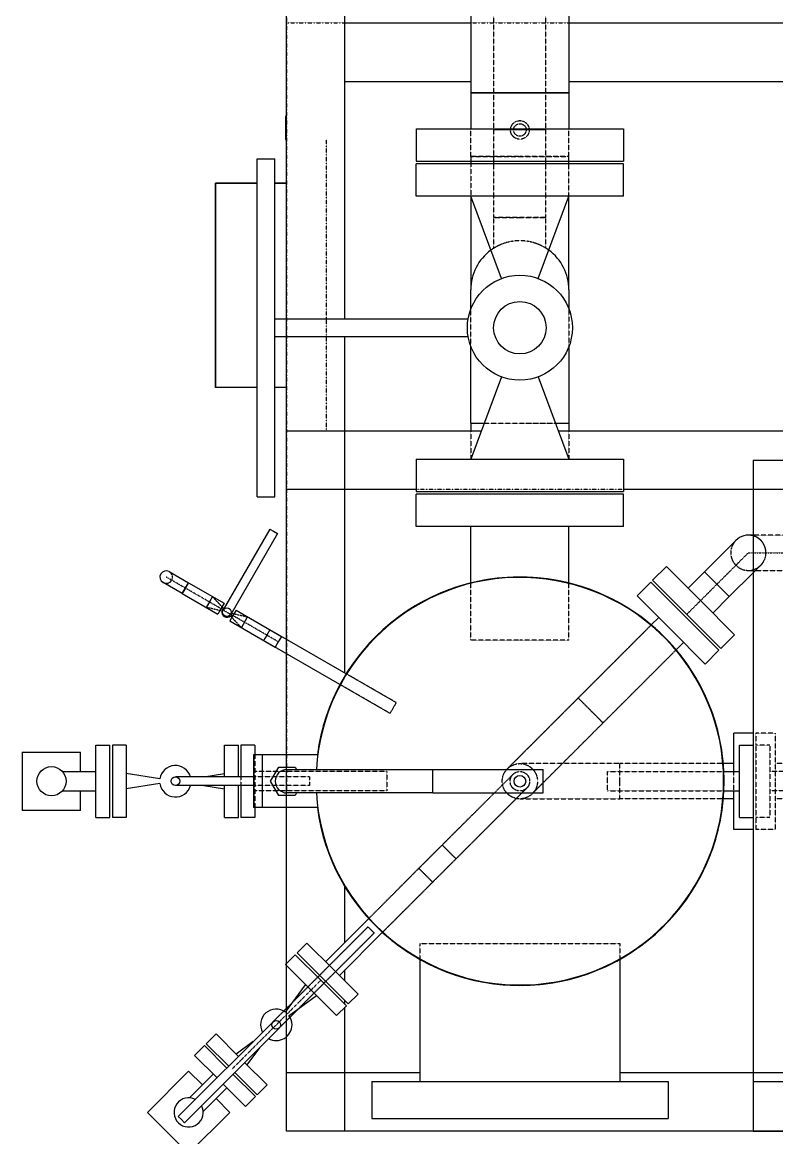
# Model space of a CAD drawing. Header units: millimetres. Extents: x -10011772 to -8149599, y 2847708 to 3434448.
# Drawn here: x -9501730 to -9499144, y 3183541 to 3187365 of the extents above; entities that cross this region are included whole.
import ezdxf

# ---------------------------------------------------------------- set-up
doc = ezdxf.new("R2010")
doc.units = ezdxf.units.MM
for name, pattern in [('DASHDOT2', [0.5, 0.25, -0.125, 0, -0.125]), ('DIVIDE2', [0.625, 0.25, -0.125, 0, -0.125, 0, -0.125]), ('HIDDEN2', [0.1875, 0.125, -0.0625])]:
    doc.linetypes.add(name, pattern=pattern)
doc.layers.add('总平面底图', color=9, linetype='Continuous')

# ---------------------------------------------------------------- blocks, each defined once
blk = doc.blocks.new('总平面底图 爆炸危险区 LOCATION I')
at = {"layer": '总平面底图', "linetype": 'Continuous'}
for p, q in [((224314.8, 129157.7), (224314.8, 131857.7)), ((224314.9, 129450.1), (224314.9, 131857.7)), ((224415, 129450.1), (224415, 131857.7)), ((224630.7, 130407.7), (224630.7, 129837.8)), ((224799, 130407.7), (224799, 129837.8)), ((224415, 129957.5), (224630.7, 129957.5)), ((224799, 129957.5), (225756.9, 129957.5)), ((224415, 129857.4), (224630.7, 129857.4)), ((224799, 129857.4), (225756.9, 129857.4)), ((224630.7, 129837.8), (224714.9, 129837.8)), ((224630.7, 129837.8), (224630.7, 129776)), ((224714.9, 129837.8), (224630.7, 129837.8)), ((224714.9, 129837.8), (224799, 129837.8)), ((224799, 129837.8), (224714.9, 129837.8)), ((224799, 129837.8), (224799, 129776)), ((224314.9, 129797.9), (224313.4, 129797.9)), ((224313.4, 129797.9), (224313.4, 129757.8)), ((224537.1, 129776), (224714.9, 129776)), ((224537.1, 129776), (224537.1, 129720.5)), ((224759.3, 129774.1), (224670.4, 129774.1)), ((224714.9, 129776), (224892.7, 129776)), ((224892.7, 129776), (224892.7, 129720.5)), ((224313.4, 129757.8), (224314.9, 129757.8)), ((224264.9, 129435.1), (224264.9, 129724.6)), ((224264.9, 129724.6), (224294.9, 129724.6)), ((224294.9, 129435.1), (224294.9, 129724.6)), ((224537.1, 129720.5), (224714.9, 129720.5)), ((224714.9, 129716), (224537.1, 129716)), ((224537.1, 129660.5), (224537.1, 129716)), ((224630.7, 129720.5), (224630.7, 129716)), ((224670.4, 129716), (224670.4, 129720.5)), ((224714.9, 129720.5), (224892.7, 129720.5)), ((224892.7, 129716), (224714.9, 129716)), ((224759.3, 129716), (224759.3, 129720.5)), ((224799, 129716), (224799, 129720.5)), ((224892.7, 129660.5), (224892.7, 129716)), ((224193.4, 129682.8), (224264.9, 129682.8)), ((224264.9, 129682.8), (224193.4, 129682.8)), ((224193.4, 129332.8), (224193.4, 129682.8)), ((224193.4, 129682.8), (224193.4, 129332.8)), ((224294.9, 129682.8), (224314.9, 129682.8)), ((224314.9, 129682.8), (224294.9, 129682.8)), ((224714.9, 129660.5), (224537.1, 129660.5)), ((224630.7, 129660.5), (224630.7, 129500.1)), ((224714.9, 129660.4), (224630.7, 129660.4)), ((224683.4, 129519.4), (224630.7, 129660.4)), ((224670.4, 129660.4), (224670.4, 129660.5)), ((224892.7, 129660.5), (224714.9, 129660.5)), ((224799, 129660.4), (224714.9, 129660.4)), ((224746.4, 129519.4), (224799, 129660.4)), ((224759.3, 129660.4), (224759.3, 129660.5)), ((224799, 129500.1), (224799, 129660.5)), ((224630.7, 129467), (224630.7, 129500.1)), ((224799, 129500.1), (224799, 129467)), ((224294.9, 129450.1), (224626.1, 129450.1)), ((224264.9, 129145.5), (224264.9, 129435.1)), ((224294.9, 129145.5), (224294.9, 129435.1)), ((224294.9, 129420.1), (224626.1, 129420.1)), ((224314.9, 129157.7), (224314.9, 129420.1)), ((224415, 129157.7), (224415, 129420.1)), ((224630.7, 129271.5), (224630.7, 129403.1)), ((224799, 129403.1), (224799, 129271.5)), ((224683.4, 129350.8), (224630.7, 129209.7)), ((224746.4, 129350.8), (224799, 129209.7)), ((224264.9, 129332.8), (224193.4, 129332.8)), ((224264.9, 129332.8), (224193.4, 129332.8)), ((224314.9, 129332.8), (224294.9, 129332.8)), ((224314.9, 129332.8), (224294.9, 129332.8)), ((224630.7, 129271.5), (224653.8, 129271.5)), ((224630.7, 129271.5), (224653.8, 129271.5)), ((224630.7, 129271.5), (224630.7, 129257.8)), ((224775.9, 129271.5), (224799, 129271.5)), ((224775.9, 129271.5), (224799, 129271.5)), ((224799, 129271.5), (224799, 129257.8)), ((224648.7, 129257.8), (224314.8, 129257.8)), ((225215, 129257.8), (224781.1, 129257.8)), ((224537.1, 129209.7), (224714.9, 129209.7)), ((224537.1, 129209.7), (224537.1, 129154.2)), ((224630.7, 129209.7), (224799, 129209.7)), ((224714.9, 129209.7), (224892.7, 129209.7)), ((224892.7, 129209.7), (224892.7, 129154.2)), ((225114.9, 129207.8), (225215, 129207.8)), ((225114.9, 129207.8), (225114.9, 128057.7)), ((224537.1, 129157.7), (224314.8, 129157.7)), ((224314.9, 128901), (224314.9, 129157.7)), ((224415, 129157.7), (224314.9, 129157.7)), ((224415, 128843.2), (224415, 129157.7)), ((225215, 129157.7), (224892.7, 129157.7)), ((224264.9, 129145.5), (224294.9, 129145.5)), ((224537.1, 129154.2), (224714.9, 129154.2)), ((224714.9, 129149.7), (224537.1, 129149.7)), ((224537.1, 129094.2), (224537.1, 129149.7)), ((224714.9, 129149.7), (224537.1, 129149.7)), ((224537.1, 129094.2), (224537.1, 129149.7)), ((224714.9, 129154.2), (224892.7, 129154.2)), ((224892.7, 129149.7), (224714.9, 129149.7)), ((224892.7, 129149.7), (224714.9, 129149.7)), ((224892.7, 129094.2), (224892.7, 129149.7)), ((224892.7, 129094.2), (224892.7, 129149.7)), ((224286.3, 129089.9), (224206.3, 128951.3)), ((224299.3, 129082.4), (224219.3, 128943.8)), ((224286.3, 129089.9), (224292.8, 129086.1)), ((224292.8, 129086.1), (224299.3, 129082.4)), ((224714.9, 129094.2), (224537.1, 129094.2)), ((224714.9, 129094.2), (224537.1, 129094.2)), ((224630.7, 128997.4), (224630.7, 129094.2)), ((224630.7, 128997.4), (224630.7, 129094.2)), ((224892.7, 129094.2), (224714.9, 129094.2)), ((224892.7, 129094.2), (224714.9, 129094.2)), ((224799, 128997.4), (224799, 129094.2)), ((224799, 128997.4), (224799, 129094.2)), ((225114.9, 129079.5), (225106.5, 129079.5)), ((225031.3, 129016.8), (225085.1, 129070.6)), ((224966.1, 129025.6), (224942.5, 129002.1)), ((224966.1, 129025.6), (225024.4, 128967.3)), ((224114, 129017), (224147, 128997.9)), ((224942.5, 129002.1), (225000.9, 128943.7)), ((225031.3, 129016.8), (225003.1, 128988.6)), ((225031.3, 129016.8), (225052.6, 128995.4)), ((225031.3, 129016.8), (225073.9, 128974.1)), ((225114.9, 129015.1), (225073.9, 128974.1)), ((224136.3, 128979.4), (224103.3, 128998.5)), ((224136.3, 128979.4), (224147, 128997.9)), ((224141.7, 128988.7), (224136.3, 128979.4)), ((224147, 128997.9), (224141.7, 128988.7)), ((224147, 128997.9), (224207.9, 128962.7)), ((224939.3, 128998.9), (224915.8, 128975.4)), ((224939.3, 128998.9), (224915.8, 128975.4)), ((224997.7, 128940.6), (224939.3, 128998.9)), ((224997.7, 128940.6), (224939.3, 128998.9)), ((225052.6, 128995.4), (225073.9, 128974.1)), ((224136.3, 128979.4), (224197.3, 128944.2)), ((224182.7, 128965), (224177.4, 128955.7)), ((224188, 128974.2), (224182.7, 128965)), ((224974.1, 128917), (224915.8, 128975.4)), ((224974.1, 128917), (224915.8, 128975.4)), ((225024.4, 128967.3), (225082.8, 128908.9)), ((225073.9, 128974.1), (225045.8, 128945.9)), ((224202.6, 128953.5), (224197.3, 128944.2)), ((224204.3, 128949.5), (224200.8, 128950.3)), ((224207.9, 128962.7), (224202.6, 128953.5)), ((224206.9, 128953.9), (224204.4, 128956.6)), ((224221.3, 128945.6), (224224.8, 128944.8)), ((224228.4, 128950.9), (224223, 128941.7)), ((224228.4, 128950.9), (224306.3, 128906)), ((224223, 128941.7), (224217.7, 128932.4)), ((224217.7, 128932.4), (224295.6, 128887.5)), ((224218.8, 128941.2), (224221.2, 128938.5)), ((224237.6, 128920.9), (224248.3, 128939.4)), ((224952.8, 128938.3), (224940.1, 128925.6)), ((224952.8, 128938.3), (224940.1, 128925.6)), ((225056.1, 128882.2), (224997.7, 128940.6)), ((225056.1, 128882.2), (224997.7, 128940.6)), ((225000.9, 128943.7), (225059.2, 128885.3)), ((224281, 128908.2), (224275.7, 128899)), ((224281, 128908.2), (224275.7, 128899)), ((224286.3, 128917.4), (224281, 128908.2)), ((224286.3, 128917.4), (224281, 128908.2)), ((224417.2, 128841.9), (224286.3, 128917.4)), ((224417.2, 128841.9), (224286.3, 128917.4)), ((224306.3, 128906), (224300.9, 128896.7)), ((225032.5, 128858.6), (224974.1, 128917)), ((225032.5, 128858.6), (224974.1, 128917)), ((225082.8, 128908.9), (225059.2, 128885.3)), ((224406.6, 128823.4), (224275.7, 128899)), ((224406.6, 128823.4), (224275.7, 128899)), ((224300.9, 128896.7), (224295.6, 128887.5)), ((224995.5, 128895.7), (224982.8, 128883)), ((224995.5, 128895.7), (224982.8, 128883)), ((224314.9, 128702.7), (224314.9, 128876.3)), ((225056.1, 128882.2), (225032.5, 128858.6)), ((225056.1, 128882.2), (225032.5, 128858.6)), ((225081.5, 128674.4), (225081.5, 128740.3)), ((225114.9, 128740.3), (225081.5, 128740.3)), ((225081.5, 128674.4), (225081.5, 128740.3)), ((225114.9, 128740.3), (225081.5, 128740.3)), ((223988.3, 128657.7), (223988.3, 128719.6)), ((223988.3, 128719.6), (224012.1, 128719.6)), ((224012.1, 128657.7), (224012.1, 128719.6)), ((224016.5, 128719.6), (224016.5, 128657.7)), ((224040.3, 128719.6), (224016.5, 128719.6)), ((224040.3, 128719.6), (224040.3, 128657.7)), ((224208.6, 128665.2), (224208.6, 128719.6)), ((224208.6, 128719.6), (224232.4, 128719.6)), ((224232.4, 128665.2), (224232.4, 128719.6)), ((224236.9, 128719.6), (224236.9, 128665.2)), ((224260.7, 128719.6), (224236.9, 128719.6)), ((224236.9, 128719.6), (224236.9, 128665.2)), ((224260.7, 128719.6), (224236.9, 128719.6)), ((224260.7, 128719.6), (224260.7, 128702.7)), ((224260.7, 128719.6), (224260.7, 128702.7)), ((225091.1, 128657.7), (225091.1, 128719.6)), ((225091.1, 128719.6), (225114.9, 128719.6)), ((225091.1, 128657.7), (225091.1, 128719.6)), ((225091.1, 128719.6), (225114.9, 128719.6)), ((223862.1, 128707.7), (223862.1, 128607.7)), ((223862.1, 128707.7), (223962.1, 128707.7)), ((223962.1, 128674.4), (223962.1, 128707.7)), ((224258.5, 128702.7), (224258.5, 128612.7)), ((224368.5, 128702.7), (224258.5, 128702.7)), ((224273.5, 128702.7), (224258.5, 128702.7)), ((224273.5, 128612.7), (224273.5, 128702.7)), ((224287.6, 128657.7), (224301.6, 128682)), ((224301.6, 128682), (224329.6, 128682)), ((224315.6, 128677.7), (224565.6, 128677.7)), ((224329.6, 128682), (224332.1, 128677.7)), ((224565.6, 128657.7), (224565.6, 128677.7)), ((224565.6, 128677.7), (224754.9, 128677.7)), ((224754.9, 128657.7), (224754.9, 128677.7)), ((225081.5, 128687.9), (225063.6, 128687.9)), ((225081.5, 128687.9), (225063.6, 128687.9)), ((223930.7, 128674.4), (223988.3, 128674.4)), ((223988.3, 128595.8), (223988.3, 128657.7)), ((224012.1, 128595.8), (224012.1, 128657.7)), ((224016.5, 128657.7), (224016.5, 128595.8)), ((224097.8, 128661.8), (224040.3, 128670.7)), ((224040.3, 128657.7), (224040.3, 128595.8)), ((224258.5, 128665.2), (224124.5, 128665.2)), ((224173, 128665.2), (224208.6, 128670.7)), ((224301.6, 128633.5), (224287.6, 128657.7)), ((224565.6, 128637.7), (224565.6, 128657.7)), ((224754.9, 128637.7), (224754.9, 128657.7)), ((225064.5, 128674.4), (225091.1, 128674.4)), ((225064.5, 128674.4), (225091.1, 128674.4)), ((225091.1, 128595.8), (225091.1, 128657.7)), ((225091.1, 128595.8), (225091.1, 128657.7)), ((223930.7, 128641), (223988.3, 128641)), ((223962.1, 128607.7), (223962.1, 128641)), ((224097.8, 128653.6), (224040.3, 128644.7)), ((224258.5, 128650.2), (224124.5, 128650.2)), ((224173, 128650.2), (224208.6, 128644.7)), ((224208.6, 128595.8), (224208.6, 128650.2)), ((224232.4, 128595.8), (224232.4, 128650.2)), ((224236.9, 128650.2), (224236.9, 128595.8)), ((224236.9, 128650.2), (224236.9, 128595.8)), ((225064.5, 128641), (225091.1, 128641)), ((225064.5, 128641), (225091.1, 128641)), ((225081.5, 128575.2), (225081.5, 128641)), ((225081.5, 128575.2), (225081.5, 128641)), ((224329.6, 128633.5), (224301.6, 128633.5)), ((224565.6, 128637.7), (224315.6, 128637.7)), ((224332.1, 128637.7), (224329.6, 128633.5)), ((224565.6, 128637.7), (224754.9, 128637.7)), ((225081.5, 128627.6), (225063.6, 128627.6)), ((225081.5, 128627.6), (225063.6, 128627.6)), ((223962.1, 128607.7), (223862.1, 128607.7)), ((224273.5, 128612.7), (224258.5, 128612.7)), ((224368.5, 128612.7), (224258.5, 128612.7)), ((224260.7, 128612.7), (224260.7, 128595.8)), ((224260.7, 128612.7), (224260.7, 128595.8)), ((224314.9, 128345.3), (224314.9, 128612.7)), ((223988.3, 128595.8), (224012.1, 128595.8)), ((224040.3, 128595.8), (224016.5, 128595.8)), ((224208.6, 128595.8), (224232.4, 128595.8)), ((224260.7, 128595.8), (224236.9, 128595.8)), ((224260.7, 128595.8), (224236.9, 128595.8)), ((225091.1, 128595.8), (225114.9, 128595.8)), ((225091.1, 128595.8), (225114.9, 128595.8)), ((225114.9, 128575.2), (225081.5, 128575.2)), ((225114.9, 128575.2), (225081.5, 128575.2)), ((224415, 128381.4), (224415, 128477.3)), ((224455.9, 128422.3), (224381.9, 128348.4)), ((224455.9, 128422.3), (224381.9, 128348.4)), ((224479.5, 128398.7), (224405.5, 128324.7)), ((224479.5, 128398.7), (224405.5, 128324.7)), ((224349.9, 128380.3), (224333.1, 128363.5)), ((224349.9, 128380.3), (224333.1, 128363.5)), ((224349.9, 128380.3), (224393.7, 128336.6)), ((224349.9, 128380.3), (224393.7, 128336.6)), ((224313.1, 128343.5), (224330, 128360.3)), ((224373.7, 128316.6), (224330, 128360.3)), ((224333.1, 128363.5), (224376.9, 128319.7)), ((224333.1, 128363.5), (224376.9, 128319.7)), ((224543.4, 128352.6), (224543.4, 128143.2)), ((224543.4, 128352.6), (224543.4, 128143.2)), ((224886.3, 128352.6), (224886.3, 128143.2)), ((224886.3, 128352.6), (224886.3, 128143.2)), ((224356.9, 128299.7), (224313.1, 128343.5)), ((224314.9, 128268.3), (224314.9, 128341.8)), ((224393.7, 128336.6), (224437.5, 128292.8)), ((224393.7, 128336.6), (224437.5, 128292.8)), ((224415, 128315.3), (224415, 128334.2)), ((224371.6, 128325), (224368.4, 128321.9)), ((224417.5, 128272.8), (224373.7, 128316.6)), ((224376.9, 128319.7), (224420.7, 128275.9)), ((224376.9, 128319.7), (224420.7, 128275.9)), ((224382.2, 128314.4), (224379, 128311.3)), ((224313.3, 128262), (224347.7, 128308.9)), ((224400.7, 128256), (224356.9, 128299.7)), ((224326.4, 128279.8), (224310.4, 128263.9)), ((224319.2, 128256.2), (224366.1, 128290.5)), ((224415, 128275.3), (224415, 128281.6)), ((224437.5, 128292.8), (224420.7, 128275.9)), ((224437.5, 128292.8), (224420.7, 128275.9)), ((224337, 128269.2), (224321, 128253.3)), ((224400.7, 128256), (224417.5, 128272.8)), ((224415, 128057.7), (224415, 128270.2)), ((224129.5, 128082.9), (224292.1, 128245.5)), ((224140.1, 128072.3), (224302.7, 128234.9)), ((224194.1, 128224.5), (224177.3, 128207.7)), ((224194.1, 128224.5), (224232.6, 128186)), ((224314.9, 128057.7), (224314.9, 128219.7)), ((224157.3, 128187.7), (224174.1, 128204.5)), ((224212.6, 128166.1), (224174.1, 128204.5)), ((224177.3, 128207.7), (224215.8, 128169.2)), ((224257.8, 128211.3), (224228.7, 128189.9)), ((224268.4, 128200.7), (224247.1, 128171.5)), ((224195.8, 128149.2), (224157.3, 128187.7)), ((224076.5, 128090), (224147.2, 128160.8)), ((224170.8, 128137.2), (224147.2, 128160.8)), ((224243.2, 128175.4), (224281.7, 128137)), ((224148.6, 128115), (224189.3, 128155.7)), ((224261.7, 128117), (224223.2, 128155.5)), ((224226.4, 128158.6), (224264.8, 128120.1)), ((224314.9, 128057.7), (224314.9, 128157.8)), ((224543.4, 128157.8), (224314.9, 128157.8)), ((224460.9, 128143.2), (224714.9, 128143.2)), ((224460.9, 128143.2), (224460.9, 128079.7)), ((224460.9, 128143.2), (224714.9, 128143.2)), ((224460.9, 128143.2), (224460.9, 128079.7)), ((224714.9, 128143.2), (224968.9, 128143.2)), ((224714.9, 128143.2), (224968.9, 128143.2)), ((225114.9, 128157.8), (224886.3, 128157.8)), ((224968.9, 128143.2), (224968.9, 128079.7)), ((224968.9, 128143.2), (224968.9, 128079.7)), ((225834.7, 128157.8), (225114.9, 128157.8)), ((225215, 128142.4), (225114.9, 128142.4)), ((224172.2, 128091.4), (224212.9, 128132.1)), ((224244.9, 128100.1), (224206.4, 128138.6)), ((224281.7, 128137), (224264.8, 128120.1)), ((224217.9, 128090), (224194.4, 128113.6)), ((224244.9, 128100.1), (224261.7, 128117)), ((224076.5, 128090), (224147.2, 128019.3)), ((224217.9, 128090), (224147.2, 128019.3)), ((224134.8, 128077.6), (224129.5, 128082.9)), ((224140.1, 128072.3), (224134.8, 128077.6)), ((224460.9, 128079.7), (224714.9, 128079.7)), ((224460.9, 128079.7), (224714.9, 128079.7)), ((224714.9, 128079.7), (224968.9, 128079.7)), ((224714.9, 128079.7), (224968.9, 128079.7)), ((225114.9, 128057.7), (224314.9, 128057.7)), ((224415, 128057.7), (224314.9, 128057.7)), ((225114.9, 128057.7), (226514.9, 128057.7))]:
    blk.add_line(p, q, dxfattribs=at)
at = {"layer": '总平面底图'}
for p, q in [((224314.9, 128057.7), (224314.9, 131857.7)), ((226514.9, 128057.7), (224314.9, 128057.7))]:
    blk.add_line(p, q, dxfattribs=at)
at = {"layer": '总平面底图', "linetype": 'DASHDOT2'}
for p, q in [((224315.6, 128677.7), (224315.6, 131677.7)), ((224314.9, 129957.5), (224415, 129957.5)), ((224630.7, 129957.5), (224799, 129957.5)), ((224383.5, 129257.8), (224383.5, 129757.8)), ((224314.9, 129420.1), (224314.9, 129450.1)), ((224892.7, 129157.7), (224537.1, 129157.7)), ((225215, 129157.7), (225114.9, 129157.7)), ((224314.9, 128876.3), (224314.9, 128901)), ((224314.9, 128612.7), (224314.9, 128702.7)), ((224315.6, 128637.7), (224315.6, 128677.7)), ((224314.9, 128341.8), (224314.9, 128345.3)), ((224314.9, 128219.7), (224314.9, 128268.3))]:
    blk.add_line(p, q, dxfattribs=at)
at = {"layer": '总平面底图', "linetype": 'HIDDEN2'}
for p, q in [((224670.4, 129774.1), (224670.4, 130293.4)), ((224759.3, 129774.1), (224759.3, 130293.4)), ((224630.7, 129728.7), (224630.7, 129776)), ((224670.4, 129720.5), (224670.4, 129774.1)), ((224759.3, 129720.5), (224759.3, 129774.1)), ((224799, 129728.7), (224799, 129776)), ((224714.9, 129728.7), (224630.7, 129728.7)), ((224630.7, 129728.7), (224630.7, 129720.5)), ((224630.7, 129728.7), (224714.9, 129728.7)), ((224799, 129728.7), (224714.9, 129728.7)), ((224714.9, 129728.7), (224799, 129728.7)), ((224799, 129720.5), (224799, 129728.7)), ((224630.7, 129716), (224630.7, 129660.5)), ((224670.4, 129660.5), (224670.4, 129716)), ((224759.3, 129660.5), (224759.3, 129716)), ((224799, 129660.5), (224799, 129716)), ((224670.4, 129624.1), (224670.4, 129660.4)), ((224759.3, 129624.1), (224759.3, 129660.4)), ((224670.4, 129624.1), (224714.9, 129624.1)), ((224759.3, 129624.1), (224670.4, 129624.1)), ((224670.4, 129571.5), (224670.4, 129624.1)), ((224714.9, 129624.1), (224759.3, 129624.1)), ((224759.3, 129571.5), (224759.3, 129624.1)), ((224630.7, 129403.1), (224630.7, 129467)), ((224799, 129467), (224799, 129403.1)), ((224653.8, 129271.5), (224775.9, 129271.5)), ((224653.8, 129271.5), (224714.9, 129271.5)), ((224714.9, 129271.5), (224775.9, 129271.5)), ((224630.7, 129257.8), (224630.7, 129209.7)), ((224799, 129257.8), (224799, 129209.7)), ((224537.1, 129209.7), (224630.7, 129209.7)), ((224537.1, 129209.7), (224537.1, 129209.7)), ((224799, 129209.7), (224892.7, 129209.7)), ((224892.7, 129209.7), (224892.7, 129209.7)), ((225182.7, 129079.5), (225114.9, 129079.5)), ((225127.8, 129028), (225114.9, 129015.1)), ((225106.5, 129019.1), (225182.7, 129019.1)), ((224630.7, 128899.7), (224630.7, 128997.4)), ((224799, 128899.7), (224799, 128997.4)), ((224204.4, 128956.6), (224188, 128974.2)), ((224200.8, 128950.3), (224177.4, 128955.7)), ((224224.8, 128944.8), (224248.3, 128939.4)), ((224221.2, 128938.5), (224237.6, 128920.9)), ((224940.1, 128925.6), (224814.8, 128800.3)), ((224714.9, 128899.7), (224630.7, 128899.7)), ((224799, 128899.7), (224714.9, 128899.7)), ((224982.8, 128883), (224857.4, 128757.6)), ((224502.8, 128792.5), (224417.2, 128841.9)), ((224492.2, 128774), (224406.6, 128823.4)), ((224502.8, 128792.5), (224497.5, 128783.2)), ((224814.8, 128800.3), (224693.5, 128679)), ((224836.1, 128778.9), (224814.8, 128800.3)), ((224497.5, 128783.2), (224492.2, 128774)), ((224857.4, 128757.6), (224836.1, 128778.9)), ((224736.2, 128636.4), (224857.4, 128757.6)), ((225119.3, 128740.3), (225119.3, 128719.6)), ((225152.7, 128740.3), (225119.3, 128740.3)), ((225152.7, 128740.3), (225152.7, 128657.7)), ((225119.3, 128719.6), (225119.3, 128657.7)), ((225143.1, 128719.6), (225119.3, 128719.6)), ((225143.1, 128719.6), (225143.1, 128657.7)), ((224260.7, 128702.7), (224260.7, 128657.7)), ((224886.3, 128687.9), (224714.9, 128687.9)), ((224886.3, 128657.7), (224886.3, 128687.9)), ((225063.6, 128687.9), (224886.3, 128687.9)), ((225192.5, 128687.9), (225152.7, 128687.9)), ((224236.9, 128665.2), (224236.9, 128657.7)), ((224236.9, 128657.7), (224236.9, 128650.2)), ((224354.5, 128665.2), (224258.5, 128665.2)), ((224486.9, 128674.4), (224260.7, 128674.4)), ((224260.7, 128657.7), (224260.7, 128612.7)), ((224354.5, 128665.2), (224354.5, 128657.7)), ((224354.5, 128657.7), (224354.5, 128650.2)), ((224486.9, 128674.4), (224486.9, 128657.7)), ((224486.9, 128657.7), (224486.9, 128641)), ((224703.1, 128669.5), (224581.8, 128548.3)), ((224864.9, 128657.7), (224864.9, 128674.4)), ((224864.9, 128674.4), (225064.5, 128674.4)), ((224864.9, 128641), (224864.9, 128657.7)), ((224886.3, 128627.6), (224886.3, 128657.7)), ((225081.5, 128657.7), (225081.5, 128674.4)), ((225081.5, 128641), (225081.5, 128657.7)), ((225119.3, 128657.7), (225119.3, 128595.8)), ((225181.3, 128674.4), (225143.1, 128674.4)), ((225143.1, 128657.7), (225143.1, 128595.8)), ((225152.7, 128657.7), (225152.7, 128575.2)), ((224354.5, 128650.2), (224258.5, 128650.2)), ((224486.9, 128641), (224260.7, 128641)), ((224605.5, 128524.7), (224726.7, 128645.9)), ((224864.9, 128641), (225064.5, 128641)), ((225181.3, 128641), (225143.1, 128641)), ((224714.9, 128627.6), (224886.3, 128627.6)), ((225063.6, 128627.6), (224886.3, 128627.6)), ((225192.5, 128627.6), (225152.7, 128627.6)), ((225143.1, 128595.8), (225119.3, 128595.8)), ((225119.3, 128595.8), (225119.3, 128575.2)), ((225152.7, 128575.2), (225119.3, 128575.2)), ((224541.8, 128508.3), (224581.8, 128548.3)), ((224581.8, 128548.3), (224593.6, 128536.5)), ((224565.5, 128484.7), (224605.5, 128524.7)), ((224593.6, 128536.5), (224605.5, 128524.7)), ((224541.8, 128508.3), (224455.9, 128422.3)), ((224541.8, 128508.3), (224553.7, 128496.5)), ((224553.7, 128496.5), (224565.5, 128484.7)), ((224565.5, 128484.7), (224479.5, 128398.7)), ((224454.7, 128408.2), (224371.6, 128325)), ((224465.3, 128397.6), (224382.2, 128314.4)), ((224454.7, 128408.2), (224460, 128402.9)), ((224460, 128402.9), (224465.3, 128397.6)), ((224543.4, 128379.7), (224714.9, 128379.7)), ((224543.4, 128379.7), (224543.4, 128352.6)), ((224714.9, 128379.7), (224886.3, 128379.7)), ((224886.3, 128379.7), (224886.3, 128352.6)), ((224368.4, 128321.9), (224326.4, 128279.8)), ((224379, 128311.3), (224337, 128269.2)), ((224310.4, 128263.9), (224292.1, 128245.5)), ((224321, 128253.3), (224302.7, 128234.9))]:
    blk.add_line(p, q, dxfattribs=at)
at = {"layer": '总平面底图', "linetype": 'DIVIDE2'}
for p, q in [((225052.6, 128995.4), (225106.5, 129049.3)), ((225106.5, 129049.3), (225182.7, 129049.3)), ((224141.7, 128988.7), (224108.7, 129007.7)), ((224141.6, 128988.7), (224141.7, 128988.7)), ((224141.6, 128988.7), (224141.6, 128988.7)), ((224182.7, 128965), (224141.7, 128988.7)), ((225000.9, 128943.7), (225052.6, 128995.4)), ((225052.6, 128995.4), (225052.6, 128995.4)), ((225052.6, 128995.4), (225052.6, 128995.4)), ((224202.6, 128953.5), (224182.7, 128965)), ((224202.6, 128953.5), (224223, 128941.7)), ((224243, 128930.2), (224223, 128941.7)), ((224281, 128908.2), (224243, 128930.2)), ((224300.9, 128896.7), (224281, 128908.2)), ((224373.7, 128316.6), (224221.1, 128163.9))]:
    blk.add_line(p, q, dxfattribs=at)
at = {"layer": '总平面底图', "linetype": 'HIDDEN2'}
for centre, radius in [((224714.9, 129774.1), 16), ((224714.9, 129774.1), 10.7), ((224714.9, 128657.7), 30.2), ((224714.9, 128657.7), 16.7)]:
    blk.add_circle(centre, radius, dxfattribs=at)
at = {"layer": '总平面底图', "linetype": 'Continuous'}
for centre, radius in [((224714.9, 129435.1), 90), ((224714.9, 129435.1), 45), ((224212.8, 128947.6), 7.5), ((223912.1, 128657.7), 25), ((224124.5, 128657.7), 7.5), ((224714.9, 128657.7), 10), ((224297.4, 128240.2), 7.5)]:
    blk.add_circle(centre, radius, dxfattribs=at)
at = {"layer": '总平面底图', "linetype": 'HIDDEN2'}
for centre, radius, start, end in [((224714.9, 129500.1), 84.1, 53.8446, 126.1554), ((225106.5, 129049.3), 30.2, 315, 73.8242), ((225106.5, 129049.3), 30.2, 0, 73.8242), ((225106.5, 129049.3), 30.2, 135, 0), ((224108.7, 129007.7), 10.7, 240, 0), ((224108.7, 129007.7), 10.7, 0, 60)]:
    blk.add_arc(centre, radius, start, end, dxfattribs=at)
at = {"layer": '总平面底图', "linetype": 'Continuous'}
for centre, radius, start, end in [((224714.9, 129500.1), 84.1, 126.1554, 180), ((224714.9, 129500.1), 84.1, 0, 53.8446), ((225106.5, 129049.3), 30.2, 73.8242, 135), ((225106.5, 129049.3), 30.2, 73.8242, 135), ((224108.7, 129007.7), 10.7, 60, 240), ((224108.7, 129007.7), 10.7, 60, 240), ((224714.9, 128657.7), 349.3, 183.2829, 176.7171), ((224714.9, 128657.7), 350, 270, 172.613), ((224714.9, 128657.7), 350, 0, 172.613), ((224212.8, 128947.6), 8.7, 167.0439, 312.9561), ((224212.8, 128947.6), 8.7, 119.5553, 132.9561), ((224212.8, 128947.6), 8.7, 347.0439, 0), ((224212.8, 128947.6), 8.7, 0, 0.4447), ((224124.5, 128657.7), 27, 16.1353, 171.2057), ((224315.6, 128657.7), 20, 90, 180), ((224315.6, 128657.7), 20, 180, 270), ((224714.9, 128657.7), 350, 187.387, 0), ((224124.5, 128657.7), 27, 188.7943, 343.8647), ((224714.9, 128657.7), 350, 187.387, 270), ((224297.4, 128240.2), 27, 53.7943, 208.8647), ((224297.4, 128240.2), 27, 0, 36.2057), ((224297.4, 128240.2), 27, 241.1353, 0), ((224147.2, 128090), 25, 62.4576, 27.5424)]:
    blk.add_arc(centre, radius, start, end, dxfattribs=at)

msp = doc.modelspace()

# ---------------------------------------------------------------- block references
at = {"layer": '总平面底图', "xscale": 2, "yscale": 2, "zscale": 2}
msp.add_blockref('总平面底图 爆炸危险区 LOCATION I', (-9949454.3, 2927447.9), dxfattribs=at)

doc.saveas('drawing.dxf')
